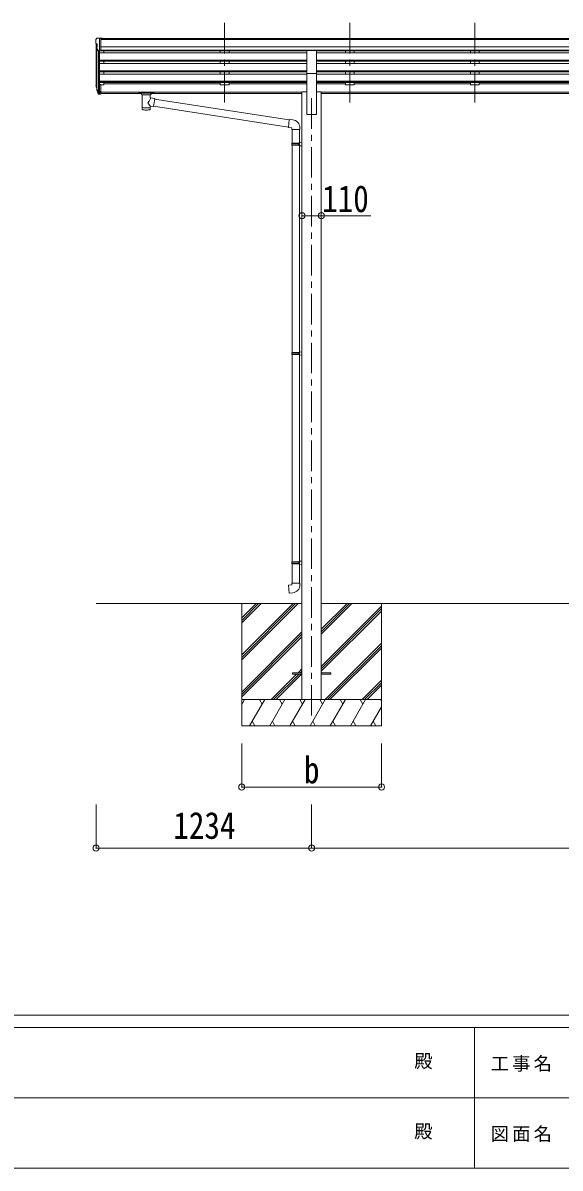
# Model space of a CAD drawing. Units: millimetres at full size, sheet at 1:35; some dimension numbers follow another scale. Extents: x -9837 to 9837, y -6790 to 6790.
# Drawn here: x -3109 to -34, y -6790 to -234 of the extents above; entities that cross this region are included whole.
import ezdxf
from ezdxf.enums import TextEntityAlignment as Align

# ---------------------------------------------------------------- set-up
doc = ezdxf.new("R2010")
doc.units = ezdxf.units.MM
doc.header["$LTSCALE"] = 35
doc.header["$PDMODE"] = 32
doc.header["$PDSIZE"] = 35
doc.linetypes.add('CHAIN1', pattern=[8, 5, -1, 1, -1])
for name, color, linetype, lineweight in [('0-0_0', 7, 'Continuous', 9), ('0-1_本体', 5, 'CHAIN1', 9), ('0-3_ELV2', 4, 'Continuous', 9), ('0-6_OTH_LINE', 6, 'Continuous', 9), ('0-9_OUTLINE', 7, 'Continuous', 9), ('F-0_240', 7, 'Continuous', 9)]:
    doc.layers.add(name, color=color, linetype=linetype, lineweight=lineweight)
doc.styles.add('ＭＳ ゴシック', font='')
doc.styles.get('ＭＳ ゴシック').set_extended_font_data('MS Gothic')

msp = doc.modelspace()

# ---------------------------------------------------------------- linework, layer by layer
at = {"layer": '0-0_0'}
for p, q in [((-2690.32, -3558.26), (-1511.52, -3558.26)), ((-1856.32, -3558.26), (-1856.32, -4258.26)), ((-1856.32, -3852.44), (-1562.14, -3558.26)), ((-1856.32, -3866.58), (-1548, -3558.26)), ((-1856.32, -3880.72), (-1533.86, -3558.26)), ((-1856.32, -3668.59), (-1745.99, -3558.26)), ((-1856.32, -3654.45), (-1760.13, -3558.26)), ((-1856.32, -3640.31), (-1774.28, -3558.26)), ((-1401.12, -3733.89), (-1225.49, -3558.26)), ((-1401.12, -3719.75), (-1239.63, -3558.26)), ((-1401.12, -3705.61), (-1253.78, -3558.26)), ((-1401.12, -3558.26), (1788.48, -3558.26)), ((-1401.12, -3917.74), (-1056.32, -3572.94)), ((-1401.12, -3931.88), (-1056.32, -3587.08)), ((-1401.12, -3946.02), (-1056.32, -3601.22)), ((-1056.32, -3558.26), (-1056.32, -4258.26)), ((-1856.32, -4064.57), (-1511.52, -3719.77)), ((-1856.32, -4078.71), (-1511.52, -3733.91)), ((-1856.32, -4092.85), (-1511.52, -3748.06)), ((-1379.51, -4108.26), (-1056.32, -3785.07)), ((-1365.37, -4108.26), (-1056.32, -3799.21)), ((-1351.23, -4108.26), (-1056.32, -3813.36)), ((-1533.38, -3953.76), (-1511.52, -3931.9)), ((-1687.88, -4108.26), (-1542.38, -3962.76)), ((-1673.74, -4108.26), (-1528.24, -3962.76)), ((-1659.6, -4108.26), (-1514.1, -3962.76)), ((-1519.24, -3953.76), (-1511.52, -3946.04)), ((-1167.38, -4108.26), (-1056.32, -3997.2)), ((-1153.24, -4108.26), (-1056.32, -4011.34)), ((-1139.1, -4108.26), (-1056.32, -4025.49)), ((-1056.32, -4108.26), (-1856.32, -4108.26)), ((-1856.32, -4135.76), (-1840.44, -4108.26)), ((-1811.58, -4258.26), (-1724.97, -4108.26)), ((-1739.97, -4134.24), (-1754.97, -4108.26)), ((-1696.11, -4258.26), (-1609.5, -4108.26)), ((-1624.5, -4134.24), (-1639.51, -4108.26)), ((-1580.64, -4258.26), (-1494.03, -4108.26)), ((-1509.03, -4134.24), (-1524.04, -4108.26)), ((-1465.17, -4258.26), (-1378.56, -4108.26)), ((-1393.56, -4134.24), (-1408.57, -4108.26)), ((-1349.7, -4258.26), (-1263.09, -4108.26)), ((-1278.09, -4134.24), (-1293.09, -4108.26)), ((-1234.23, -4258.26), (-1147.62, -4108.26)), ((-1177.62, -4108.26), (-1162.62, -4134.24)), ((-1062.15, -4108.26), (-1056.32, -4118.36)), ((-1118.76, -4258.26), (-1056.32, -4150.12)), ((-1856.32, -4258.26), (-1056.32, -4258.26)), ((-1796.58, -4232.28), (-1781.58, -4258.26)), ((-1681.11, -4232.28), (-1666.11, -4258.26)), ((-1565.64, -4232.28), (-1550.64, -4258.26)), ((-1450.17, -4232.28), (-1435.17, -4258.26)), ((-1334.7, -4232.28), (-1319.7, -4258.26)), ((-1219.23, -4232.28), (-1204.23, -4258.26)), ((-1103.76, -4232.28), (-1088.76, -4258.26))]:
    msp.add_line(p, q, dxfattribs=at)
at = {"layer": '0-1_本体'}
for p, q in [((-1954.32, -233.86), (-1954.32, -711.37)), ((-1238.32, -233.86), (-1238.32, -711.37)), ((-522.32, -233.86), (-522.32, -711.37)), ((-1456.32, -664.69), (-1456.32, -4208.26))]:
    msp.add_line(p, q, dxfattribs=at)
at = {"layer": '0-3_ELV2'}
for p, q in [((-2685.41, -321.95), (-2689.48, -327.75)), ((-2682.32, -321.38), (-2684.66, -321.52)), ((-2682.32, -321.38), (-2663.82, -321.38)), ((-2670.32, -394.36), (-2670.32, -321.38)), ((-2663.82, -321.38), (-2653.82, -321.47)), ((-2663.82, -393.36), (-2663.82, -321.38)), ((-2663.82, -322.98), (3041.18, -322.98)), ((-2653.82, -322.98), (-2653.82, -321.47)), ((-2692.32, -330.75), (-2692.32, -331.38)), ((-2690.32, -351.96), (-2690.32, -586.62)), ((-2689.79, -352.56), (-2684.47, -355.63)), ((-2677.95, -392.55), (-2686.95, -376.96)), ((-2685.35, -379.73), (-2685.35, -613.33)), ((-2684.32, -355.89), (-2684.32, -372.17)), ((-2663.82, -393.36), (-2670.32, -393.36)), ((-2663.82, -328.2), (3041.18, -328.2)), ((3051.18, -371.73), (-2663.82, -371.73)), ((3051.18, -389.58), (-2663.82, -389.58)), ((-1483.82, -392.83), (-2663.82, -392.83)), ((-2645.32, -392.83), (-2645.32, -405.34)), ((-1979.32, -392.83), (-1979.32, -405.34)), ((-1929.32, -392.83), (-1929.32, -405.24)), ((-1483.82, -523.81), (-1483.82, -392.01)), ((-1483.82, -392.01), (-1428.82, -392.01)), ((-1428.82, -523.81), (-1428.82, -392.01)), ((1816.18, -392.83), (-1428.82, -392.83)), ((-1263.32, -392.83), (-1263.32, -405.34)), ((-1213.32, -392.83), (-1213.32, -405.24)), ((-547.32, -392.83), (-547.32, -405.34)), ((-497.32, -392.83), (-497.32, -405.24)), ((-2676.32, -393.89), (-2676.33, -631.76)), ((-2670.32, -394.36), (-2675.53, -394.05)), ((-2670.32, -394.36), (-2670.32, -586.98)), ((-2670.32, -405.34), (-1483.82, -405.34)), ((-2670.32, -447.22), (-1483.82, -447.22)), ((-2670.32, -448.71), (-1483.82, -448.71)), ((-2670.32, -453.03), (-1483.82, -453.03)), ((-2645.32, -453.03), (-2645.32, -465.89)), ((-1979.32, -453.03), (-1979.32, -465.89)), ((-1929.32, -453.03), (-1929.32, -465.89)), ((1816.18, -405.34), (-1428.82, -405.34)), ((1816.18, -447.22), (-1428.82, -447.22)), ((1816.18, -448.71), (-1428.82, -448.71)), ((1816.18, -453.03), (-1428.82, -453.03)), ((-1263.32, -453.03), (-1263.32, -465.89)), ((-1213.32, -453.03), (-1213.32, -465.89)), ((-547.32, -453.03), (-547.32, -465.89)), ((-497.32, -453.03), (-497.32, -465.89)), ((-2670.32, -465.89), (-1483.82, -465.89)), ((-2670.32, -507.77), (-1483.82, -507.77)), ((-2670.32, -509.26), (-1483.82, -509.26)), ((-2670.32, -513.58), (-1483.82, -513.58)), ((-2645.32, -513.58), (-2645.32, -526.44)), ((-1979.32, -513.58), (-1979.32, -526.34)), ((-1929.32, -513.58), (-1929.32, -526.44)), ((-1483.82, -523.81), (-1483.82, -758.26)), ((-1483.82, -523.81), (-1428.82, -523.81)), ((1816.18, -465.89), (-1428.82, -465.89)), ((1816.18, -507.77), (-1428.82, -507.77)), ((1816.18, -509.26), (-1428.82, -509.26)), ((1816.18, -513.58), (-1428.82, -513.58)), ((-1428.82, -523.81), (-1428.82, -758.26)), ((-1263.32, -513.58), (-1263.32, -526.34)), ((-1213.32, -513.58), (-1213.32, -526.44)), ((-547.32, -513.58), (-547.32, -526.34)), ((-497.32, -513.58), (-497.32, -526.44)), ((-2670.32, -526.44), (-1483.82, -526.44)), ((-2670.32, -568.31), (-1483.82, -568.31)), ((-2670.32, -569.81), (-1483.82, -569.81)), ((-2670.32, -574.13), (-1483.82, -574.13)), ((-2670.32, -586.98), (-2670.32, -641.76)), ((-2663.82, -586.98), (-2670.32, -586.98)), ((-2663.82, -586.98), (-2663.82, -641.02)), ((-2645.32, -587.62), (-2663.82, -587.62)), ((-2645.32, -574.13), (-2645.32, -587.62)), ((-2645.32, -582.67), (-1979.32, -582.67)), ((-1979.32, -574.13), (-1979.32, -587.62)), ((-1929.32, -587.62), (-1979.32, -587.62)), ((-1929.32, -574.13), (-1929.32, -587.62)), ((-1929.32, -582.67), (-1483.82, -582.67)), ((1816.18, -526.44), (-1428.82, -526.44)), ((1816.18, -568.31), (-1428.82, -568.31)), ((1816.18, -569.81), (-1428.82, -569.81)), ((1816.18, -574.13), (-1428.82, -574.13)), ((-1263.32, -582.67), (-1428.82, -582.67)), ((-1263.32, -574.13), (-1263.32, -587.62)), ((-1213.32, -587.62), (-1263.32, -587.62)), ((-1213.32, -574.13), (-1213.32, -587.62)), ((-547.32, -582.67), (-1213.32, -582.67)), ((-547.32, -574.13), (-547.32, -587.62)), ((-497.32, -587.62), (-547.32, -587.62)), ((-497.32, -574.13), (-497.32, -587.62)), ((168.68, -582.67), (-497.32, -582.67)), ((-2689.23, -601.17), (-2685.35, -609.12)), ((-2688.62, -599.8), (-2685.35, -606.86)), ((-2686.91, -612.45), (-2686.57, -616.85)), ((-2686.57, -616.85), (-2677.77, -640.4)), ((-2685.96, -616.29), (-2677.77, -632.47)), ((-2676.76, -631.34), (-2684.51, -615.93)), ((-2670.32, -632.02), (-2675.46, -632.02)), ((-2670.32, -633.82), (-2675.17, -633.82)), ((-2670.32, -641.76), (-2675.17, -641.76)), ((-2663.82, -627.12), (-2670.32, -627.12)), ((-2663.82, -632), (-2670.32, -632)), ((-2663.82, -641.02), (-2670.32, -641.02)), ((-2663.82, -629.69), (-1511.52, -629.69)), ((-2663.82, -631.08), (-1511.52, -631.08)), ((-2429.82, -638.77), (-2663.82, -638.77)), ((-1511.52, -638.77), (-2375.82, -638.77)), ((-1511.52, -629.26), (-1511.52, -4108.26)), ((-1511.52, -629.26), (-1483.82, -629.26)), ((-1401.12, -629.26), (-1428.82, -629.26)), ((-1401.12, -629.26), (-1401.12, -4108.26)), ((1788.48, -629.69), (-1401.12, -629.69)), ((1788.48, -631.08), (-1401.12, -631.08)), ((1788.48, -638.77), (-1401.12, -638.77)), ((-1483.82, -758.26), (-1428.82, -758.26)), ((-1566.32, -3953.76), (-1511.52, -3953.76)), ((-1401.12, -3953.76), (-1346.32, -3953.76)), ((-1401.12, -3962.76), (-1346.32, -3962.76)), ((-1346.32, -3953.76), (-1346.32, -3962.76))]:
    msp.add_line(p, q, dxfattribs=at)
msp.add_lwpolyline([(-1566.32, -3953.76), (-1566.32, -3962.76), (-1511.52, -3962.76)], dxfattribs=at)
for centre, radius, start, end in [((-2689.32, -330.75), 3, 93, 180), ((-2684.59, -322.52), 1, 93.5, 145), ((-2490.32, -331.38), 202, 180, 184.94904), ((-2685.42, -348.19), 6.18, 185.7035, 224.99897), ((-2684.35, -375.46), 3, 94.7167, 210), ((-2684.62, -372.17), 0.3, 274.7167, 0), ((-2684.62, -355.89), 0.3, 0, 60), ((-2675.35, -391.05), 3, 210, 266.5), ((-2661.14, -592.06), 29.53, 186.50806, 197.98144), ((-2659.74, -590.3), 30.41, 187.1552, 198.19734)]:
    msp.add_arc(centre, radius, start, end, dxfattribs=at)
for centre, major_axis, ratio, start_param, end_param in [((-2601.67, -592.49), (-89.06, 1.43), 0.57596, 6.1962358, 6.3678173), ((-2602.46, -585.81), (87.93, 4.42), 0.541684, 3.0659337, 3.2228513), ((-2685.61, -612.45), (1.3, 0), 0.90356, 1.3700892, 3.347195), ((-2599.69, -596.26), (-89.07, 0), 0.90356, 0.2056023, 0.2515348), ((-2600.4, -592.39), (-88.05, 0), 0.90356, 0.2662965, 0.3003836), ((-2675.17, -631.11), (-3, 0), 0.90356, 0.5235988, 1.5707963), ((-2675.17, -639.05), (3, 0), 0.90356, 3.6651914, 4.712389), ((-2675.46, -630.66), (-1.5, 0), 0.90356, 0.5235988, 1.5707963)]:
    msp.add_ellipse(centre, major_axis=major_axis, ratio=ratio, start_param=start_param, end_param=end_param, dxfattribs=at)
at = {"layer": '0-6_OTH_LINE'}
for p, q in [((-1511.52, -1337.81), (-1401.12, -1337.81)), ((-1856.32, -4608.26), (-1856.32, -4358.28)), ((-1056.32, -4608.26), (-1056.32, -4358.28)), ((-1856.32, -4608.26), (-1056.32, -4608.26)), ((-2690.32, -4958.26), (-2690.32, -4708.26)), ((-1456.32, -4958.26), (-1456.32, -4708.26)), ((-2690.32, -4958.26), (-1456.32, -4958.26)), ((-1456.32, -4958.26), (1843.68, -4958.26))]:
    msp.add_line(p, q, dxfattribs=at)
at = {"layer": '0-6_OTH_LINE', "lineweight": 18}
msp.add_line((-1401.12, -1337.81), (-1118.05, -1337.81), dxfattribs=at)
at = {"layer": '0-6_OTH_LINE'}
for p in [(-1511.52, -1337.81), (-1401.12, -1337.81), (-1856.32, -4608.26), (-1056.32, -4608.26), (-2690.32, -4958.26), (-1456.32, -4958.26)]:
    msp.add_point(p, dxfattribs=at)
at = {"layer": '0-9_OUTLINE'}
for p, q in [((-2446.32, -631.86), (-2446.32, -637.62)), ((-2444.32, -631.2), (-2361.32, -631.2)), ((-2444.32, -633.38), (-2361.32, -633.38)), ((-2444.32, -638.28), (-2429.82, -638.28)), ((-2429.82, -643.93), (-2429.82, -637.38)), ((-2425.72, -644.85), (-2425.74, -730.29)), ((-2379.92, -663.59), (-2379.92, -644.85)), ((-2375.82, -643.93), (-2375.82, -637.38)), ((-2375.82, -638.28), (-2361.32, -638.28)), ((-2359.32, -631.86), (-2359.32, -637.62)), ((-2354.7, -667.5), (-2379.93, -663.59)), ((-2379.91, -730.29), (-2379.93, -709.62)), ((-2379.93, -709.93), (-2361.73, -712.76)), ((-2354.7, -667.5), (-2361.73, -712.76)), ((-1589.39, -830.79), (-2361.46, -711.02)), ((-1585.72, -788.86), (-2355.02, -669.51)), ((-1564.71, -788.74), (-1585.55, -786.91)), ((-1569.63, -844.48), (-1523.63, -844.48)), ((-1567.52, -844.48), (-1567.52, -922.33)), ((-1525.52, -844.48), (-1525.52, -919.77)), ((-1523.63, -844.48), (-1523.63, -833.57)), ((-1569.52, -924.33), (-1568.52, -922.33)), ((-1569.52, -924.33), (-1525.52, -924.33)), ((-1569.52, -924.33), (-1569.52, -932.33)), ((-1569.52, -932.33), (-1525.52, -932.33)), ((-1569.52, -932.33), (-1568.52, -934.33)), ((-1568.52, -922.33), (-1525.52, -922.33)), ((-1568.52, -934.33), (-1525.52, -934.33)), ((-1567.52, -934.33), (-1567.52, -2120.52)), ((-1530, -924.33), (-1530.43, -922.33)), ((-1527.52, -919.83), (-1511.52, -919.36)), ((-1527.52, -921.83), (-1527.52, -919.83)), ((-1527.52, -921.83), (-1525.52, -921.83)), ((-1527.52, -936.83), (-1527.52, -934.83)), ((-1527.52, -936.83), (-1511.52, -937.3)), ((-1525.52, -936.89), (-1525.52, -2117.96)), ((-1511.52, -919.36), (-1511.52, -937.3)), ((-1569.52, -2122.52), (-1568.52, -2120.52)), ((-1569.52, -2122.52), (-1525.52, -2122.52)), ((-1569.52, -2122.52), (-1569.52, -2130.52)), ((-1569.52, -2130.52), (-1525.52, -2130.52)), ((-1569.52, -2130.52), (-1568.52, -2132.52)), ((-1568.52, -2120.52), (-1525.52, -2120.52)), ((-1568.52, -2132.52), (-1525.52, -2132.52)), ((-1567.52, -2132.52), (-1567.52, -3318.7)), ((-1530, -2122.52), (-1530.43, -2120.52)), ((-1527.52, -2118.02), (-1511.52, -2117.54)), ((-1527.52, -2120.02), (-1527.52, -2118.02)), ((-1527.52, -2120.02), (-1525.52, -2120.02)), ((-1527.52, -2135.02), (-1527.52, -2133.02)), ((-1527.52, -2135.02), (-1511.52, -2135.49)), ((-1525.52, -2135.07), (-1525.52, -3316.14)), ((-1511.52, -2117.54), (-1511.52, -2135.49)), ((-1569.52, -3320.7), (-1568.52, -3318.7)), ((-1569.52, -3320.7), (-1525.52, -3320.7)), ((-1569.52, -3320.7), (-1569.52, -3328.7)), ((-1569.52, -3328.7), (-1525.52, -3328.7)), ((-1569.52, -3328.7), (-1568.52, -3330.7)), ((-1568.52, -3318.7), (-1525.52, -3318.7)), ((-1568.52, -3330.7), (-1525.52, -3330.7)), ((-1567.52, -3330.7), (-1567.52, -3440.7)), ((-1530, -3320.7), (-1530.43, -3318.7)), ((-1527.52, -3316.2), (-1511.52, -3315.73)), ((-1527.52, -3318.2), (-1527.52, -3316.2)), ((-1527.52, -3318.2), (-1525.52, -3318.2)), ((-1527.52, -3333.2), (-1527.52, -3331.2)), ((-1527.52, -3333.2), (-1511.52, -3333.67)), ((-1525.52, -3333.26), (-1525.52, -3440.7)), ((-1511.52, -3315.73), (-1511.52, -3333.67)), ((-1569.52, -3440.7), (-1523.52, -3440.7)), ((-1569.52, -3450.7), (-1569.52, -3440.7)), ((-1523.52, -3440.7), (-1523.52, -3451.62))]:
    msp.add_line(p, q, dxfattribs=at)
for points in [[(-2446.32, -631.86), (-2446.28, -631.67), (-2446.2, -631.53), (-2446.1, -631.44), (-2446, -631.37), (-2445.88, -631.33), (-2445.59, -631.27), (-2445.1, -631.22), (-2444.56, -631.2), (-2444.32, -631.2)], [(-2446.32, -637.62), (-2446.28, -637.81), (-2446.2, -637.95), (-2446.1, -638.04), (-2446, -638.11), (-2445.88, -638.15), (-2445.59, -638.21), (-2445.1, -638.26), (-2444.56, -638.28), (-2444.32, -638.28)], [(-2361.32, -631.2), (-2360.97, -631.2), (-2360.44, -631.23), (-2359.99, -631.28), (-2359.69, -631.36), (-2359.52, -631.45), (-2359.4, -631.59), (-2359.33, -631.77), (-2359.32, -631.86)], [(-2361.32, -638.28), (-2360.97, -638.28), (-2360.44, -638.25), (-2359.99, -638.2), (-2359.69, -638.12), (-2359.52, -638.03), (-2359.4, -637.89), (-2359.33, -637.71), (-2359.32, -637.62)], [(-1585.55, -786.91), (-1589.56, -832.74), (-1569.63, -834.48), (-1569.63, -844.48)], [(-1530, -924.33), (-1530, -932.33), (-1530.43, -934.33)], [(-1527.52, -934.83), (-1525.52, -934.83), (-1525.52, -921.83)], [(-1530, -2122.52), (-1530, -2130.52), (-1530.43, -2132.52)], [(-1527.52, -2133.02), (-1525.52, -2133.02), (-1525.52, -2120.02)], [(-1530, -3320.7), (-1530, -3328.7), (-1530.43, -3330.7)], [(-1527.52, -3331.2), (-1525.52, -3331.2), (-1525.52, -3318.2)], [(-1564.6, -3496.45), (-1585.44, -3498.27), (-1589.45, -3452.45), (-1569.52, -3450.7)]]:
    msp.add_lwpolyline(points, dxfattribs=at)
for centre, start, end in [((-1568.63, -833.57), 0, 85), ((-1568.52, -3451.62), 275, 0)]:
    msp.add_arc(centre, 45, start, end, dxfattribs=at)
for centre, major_axis, ratio, start_param, end_param in [((-2444.32, -633.59), (2, 0), 0.109601, 3.1415927, 4.712389), ((-2402.82, -643.84), (27.06, 0), 0.069685, 3.1415927, 6.2831853), ((-2402.82, -637.38), (27, 0), 0.070066, 6.2831853, 9.424778), ((-2391.82, -641.36), (16, 0), 0.361356, 6.2636979, 6.2831853), ((-2361.32, -633.59), (2, 0), 0.109601, 4.712389, 6.2831853), ((-2402.82, -717.85), (22.91, 0), 0.122865, 3.1415927, 6.2831853), ((-2402.83, -690.13), (-22.81, -26.62), 0.234429, 1.6855472, 3.1268519), ((-2400.27, -687.48), (20.32, -22.25), 0.045535, 0.0389954, 1.3075346), ((-2402.82, -730.29), (22.92, 0), 0.101955, 3.1415499, 6.2833984)]:
    msp.add_ellipse(centre, major_axis=major_axis, ratio=ratio, start_param=start_param, end_param=end_param, dxfattribs=at)
at = {"layer": 'F-0_240', "color": 5}
for p, q in [((-9837.4, -5915), (9342.6, -5915)), ((-9837.4, -5985), (6231.38, -5985)), ((-523.62, -5985), (-523.62, -6790)), ((-4023.62, -6387.5), (3151.38, -6387.5)), ((-9837.4, -6790), (9342.6, -6790))]:
    msp.add_line(p, q, dxfattribs=at)

# ---------------------------------------------------------------- texts
at = {"layer": '0-6_OTH_LINE', "color": 7, "style": 'ＭＳ ゴシック', "width": 0.85}
for s, p in [('110', (-1396.23, -1363.31)), ('b', (-1500.07, -4633.26)), ('1234', (-2248.32, -4951.26))]:
    msp.add_text(s, height=154, dxfattribs=at).set_placement(p, align=Align.BOTTOM_LEFT)
at = {"layer": 'F-0_240', "style": 'ＭＳ ゴシック'}
for p in [(-868.62, -6238.75), (-868.62, -6641.25)]:
    msp.add_text('殿', height=76.98, dxfattribs=at).set_placement(p, align=Align.BOTTOM_LEFT)
at = {"layer": 'F-0_240', "char_height": 76.98, "attachment_point": 7, "style": 'ＭＳ ゴシック'}
for s, insert in [('\\T1.17;工事名', (-431.33, -6238.75)), ('\\T1.17;図面名', (-431.33, -6641.25))]:
    msp.add_mtext(s, dxfattribs=dict(at, insert=insert))

doc.saveas('drawing.dxf')
